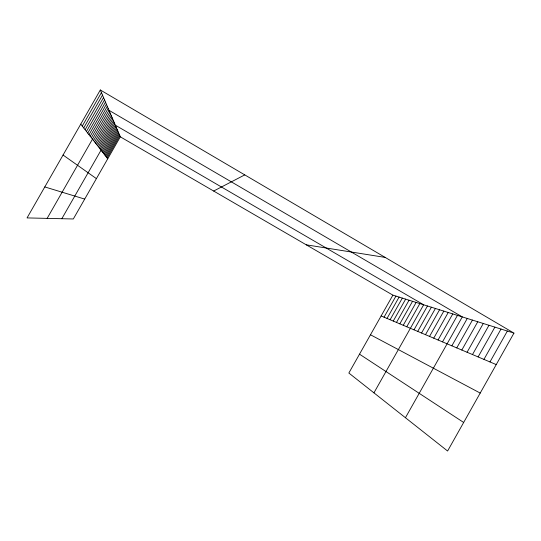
<?xml version="1.0" encoding="UTF-8"?>
<svg xmlns="http://www.w3.org/2000/svg" width="541" height="541" viewBox="0 0 541 541"><rect width="100%" height="100%" fill="white"/><g stroke="black" fill="none" stroke-linecap="round" stroke-linejoin="round"><path stroke-width="0.81" d="M467.072 352.259L483.282 323.491M472.496 354.551L488.983 325.276M478.116 356.925L494.893 327.129M483.938 359.386L501.013 329.05M489.977 361.936L507.363 331.045M513.95 333.107L447.596 451.018L348.85 373.033L392.888 295.136L513.95 333.107L100.315 89.982L27.05 217.915L73.319 218.977L120.305 136.819L100.315 89.982M384.036 317.168L395.951 296.096M387.031 318.433L399.096 297.083M390.102 319.731L402.328 298.098M393.253 321.063L405.642 299.132M396.492 322.429L409.05 300.201M399.819 323.836L412.546 301.303M403.241 325.283L416.151 302.433M406.758 326.771L419.85 303.596M373.939 392.847L423.657 304.786L115.334 125.174L61.83 218.713M414 329.834L427.464 305.983M417.72 331.403L431.38 307.207M421.547 333.019L435.404 308.471M425.49 334.69L439.549 309.77M429.554 336.407L443.823 311.116M433.74 338.172L448.225 312.495M438.061 339.998L452.77 313.915M442.511 341.878L457.449 315.389M405.439 417.726L462.285 316.904L108.991 110.31L47.148 218.375M451.857 345.827L467.275 318.466M456.76 347.904L472.435 320.089M461.831 350.041L477.764 321.76M96.596 144.44L112.034 117.451M97.542 145.657L112.738 119.094M98.462 146.834L113.421 120.69M99.348 147.97L114.077 122.232M100.213 149.079L114.712 123.727M101.884 151.223L115.95 126.628M102.695 152.264L116.552 128.034M103.48 153.272L117.133 129.4M104.244 154.253L117.701 130.726M104.988 155.206L118.249 132.018M105.711 156.133L118.783 133.269M106.408 157.032L119.304 134.486M107.091 157.911L119.811 135.669M82.273 126.06L101.431 92.599M83.727 127.926L102.506 95.121M85.12 129.718L103.541 97.542M86.459 131.436L104.535 99.869M87.757 133.1L105.495 102.114M89.001 134.695L106.415 104.278M90.205 136.237L107.307 106.361M91.361 137.725L108.159 108.369M93.559 140.545L109.789 112.19M94.607 141.891L110.567 114.002M95.615 143.182L111.311 115.754M213.654 191.041L244.769 174.892M306.274 244.83L385.178 257.421M44.795 186.929L84.694 199.088M381.128 315.937L496.239 364.587M370.484 334.771L480.205 393.077M120.305 136.819L392.888 295.136M359.508 354.179L463.664 422.467M63.054 155.037L96.399 178.618M80.765 124.126L107.754 158.763"/></g></svg>
